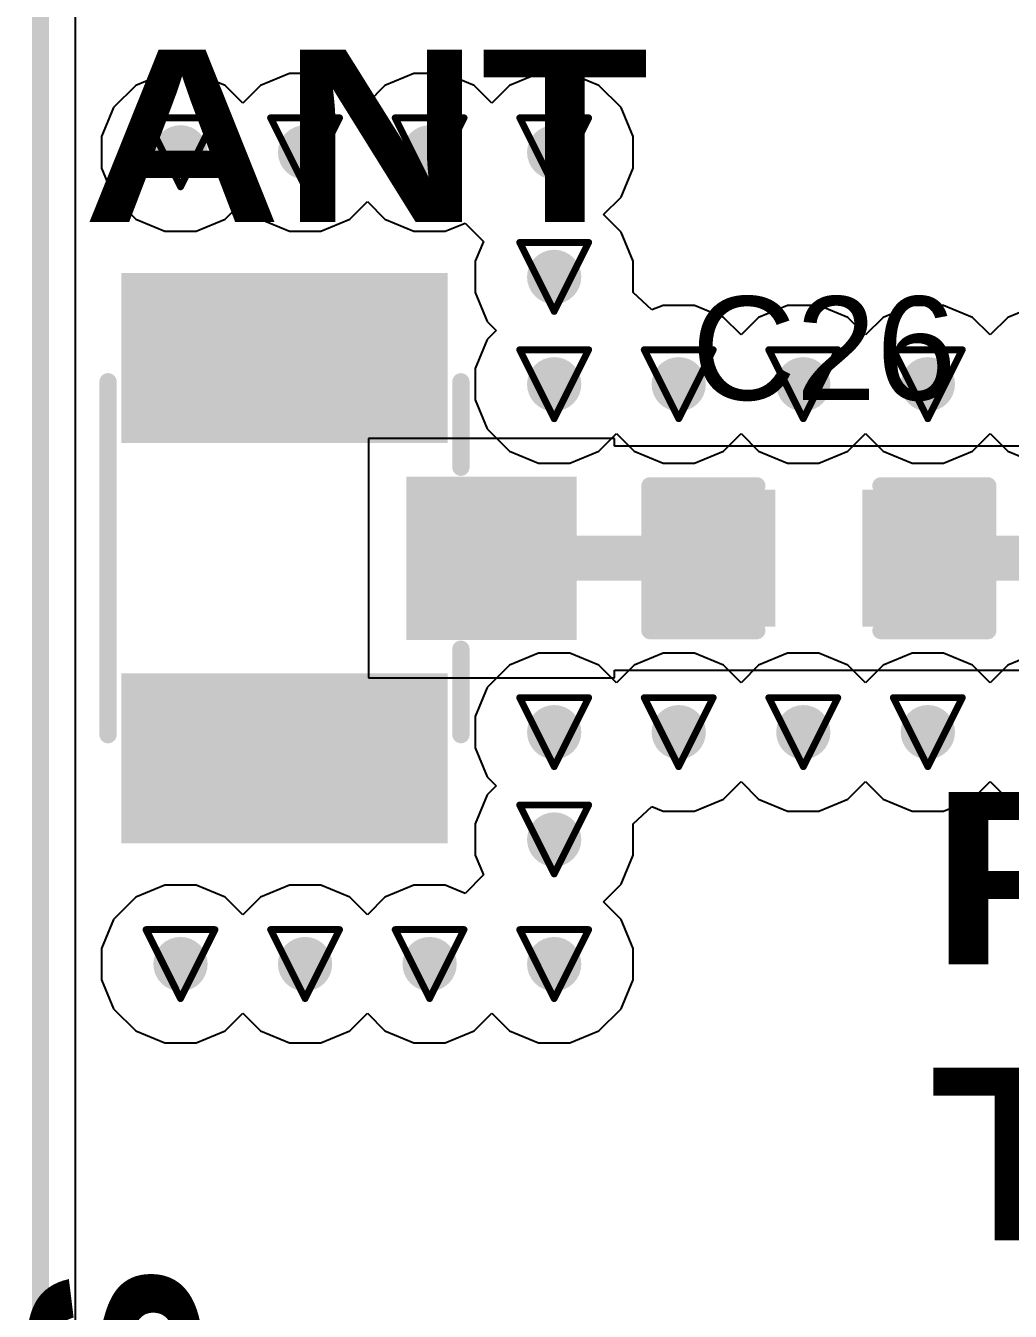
# Model space of a CAD drawing. Header units: inches. Extents: x -5 to 234, y -4 to 104.
# Drawn here: x -3.61 to 3.65, y 18.73 to 28.21 of the extents above; entities that cross this region are included whole.
import ezdxf

# ---------------------------------------------------------------- set-up
doc = ezdxf.new("R2010")
doc.units = ezdxf.units.IN
for name, color, linetype in [('Board Outline', 216, 'Continuous'), ('Bottom Layer', 5, 'Continuous'), ('Drill Drawing', 1, 'Continuous'), ('GND', 16, 'Continuous'), ('POWER', 76, 'Continuous'), ('Top Layer', 1, 'Continuous'), ('Top Overlay', 2, 'Continuous'), ('Top Paste', 8, 'Continuous'), ('Top Solder', 216, 'Continuous'), ('Via Holes', 16, 'Continuous')]:
    doc.layers.add(name, color=color, linetype=linetype)
doc.styles.add('Arial', font='', dxfattribs={"height": 0.2})
doc.styles.add('Arial Black_Bold', font='', dxfattribs={"height": 0.2})
doc.styles.get('Arial').set_extended_font_data('Arial')
doc.styles.get('Arial Black_Bold').set_extended_font_data('Arial Black', bold=True)

# ---------------------------------------------------------------- blocks, each defined once
blk = doc.blocks.new('U_FL_R_SMT_1_10__95')
at = {"layer": 'Top Layer'}
for points in [[(-2, 1.8625), (-0.95, 1.8625), (-0.95, -0.3375), (-2, -0.3375)], [(0.95, 1.8625), (2, 1.8625), (2, -0.3375), (0.95, -0.3375)], [(-0.5, -0.2375), (0.5, -0.2375), (0.5, -1.2875), (-0.5, -1.2875)]]:
    blk.add_hatch(color=1, dxfattribs=at).paths.add_polyline_path(points)
at = {"layer": 'Top Paste'}
for points in [[(-2, 1.8625), (-0.95, 1.8625), (-0.95, -0.3375), (-2, -0.3375)], [(0.95, 1.8625), (2, 1.8625), (2, -0.3375), (0.95, -0.3375)], [(-0.5, -0.2375), (0.5, -0.2375), (0.5, -1.2875), (-0.5, -1.2875)]]:
    blk.add_hatch(color=8, dxfattribs=at).paths.add_polyline_path(points)
at = {"layer": 'Top Solder'}
for points in [[(-2.1016, 1.9641), (-0.8484, 1.9641), (-0.8484, -0.4391), (-2.1016, -0.4391)], [(0.8484, 1.9641), (2.1016, 1.9641), (2.1016, -0.4391), (0.8484, -0.4391)], [(-0.6016, -0.1359), (0.6016, -0.1359), (0.6016, -1.3891), (-0.6016, -1.3891)]]:
    blk.add_hatch(color=216, dxfattribs=at).paths.add_polyline_path(points)
at = {"layer": 'Top Overlay'}
for points in [[(-1.3, 2.0625, 0.127, 0.127, 0), (1.3, 2.0625, 0.127, 0.127, 0)], [(-1.3, -0.5375, 0.127, 0.127, 0), (-0.67, -0.5375, 0.127, 0.127, 0)], [(0.67, -0.5375, 0.127, 0.127, 0), (1.3, -0.5375, 0.127, 0.127, 0)]]:
    blk.add_lwpolyline(points, format="xyseb", dxfattribs=at)
for points in [[(-1.3317, 2.0625, 0.0635, 0.0635, 1), (-1.2682, 2.0625, 0.0635, 0.0635, 1)], [(1.2682, 2.0625, 0.0635, 0.0635, 1), (1.3317, 2.0625, 0.0635, 0.0635, 1)], [(-1.3317, -0.5375, 0.0635, 0.0635, 1), (-1.2682, -0.5375, 0.0635, 0.0635, 1)], [(-0.7018, -0.5375, 0.0635, 0.0635, 1), (-0.6383, -0.5375, 0.0635, 0.0635, 1)], [(0.6383, -0.5375, 0.0635, 0.0635, 1), (0.7018, -0.5375, 0.0635, 0.0635, 1)], [(1.2682, -0.5375, 0.0635, 0.0635, 1), (1.3317, -0.5375, 0.0635, 0.0635, 1)]]:
    blk.add_lwpolyline(points, format="xyseb", close=True, dxfattribs=at)
blk = doc.blocks.new('C___0603_132')
at = {"layer": 'Top Layer'}
for points in [[(-0.381, 0.4445), (-0.381, -0.4445), (-1.143, -0.4445), (-1.143, 0.4445)], [(1.143, 0.4445), (1.143, -0.4445), (0.381, -0.4445), (0.381, 0.4445)]]:
    blk.add_hatch(color=1, dxfattribs=at).paths.add_polyline_path(points)
at = {"layer": 'Top Paste'}
for points in [[(-0.381, 0.4445), (-0.381, -0.4445), (-1.143, -0.4445), (-1.143, 0.4445)], [(1.143, 0.4445), (1.143, -0.4445), (0.381, -0.4445), (0.381, 0.4445)]]:
    blk.add_hatch(color=8, dxfattribs=at).paths.add_polyline_path(points)
at = {"layer": 'Top Solder'}
for points in [[(-0.321, 0.5045), (-0.321, -0.5045), (-1.203, -0.5045), (-1.203, 0.5045)], [(1.203, 0.5045), (1.203, -0.5045), (0.321, -0.5045), (0.321, 0.5045)]]:
    blk.add_hatch(color=216, dxfattribs=at).paths.add_polyline_path(points)
at = {"layer": 'Top Overlay'}
for points in [[(-1.2446, 0.5334, 0.127, 0.127, 0), (-1.2446, -0.5334, 0.127, 0.127, 0)], [(-0.4572, 0.5334, 0.127, 0.127, 0), (-1.2446, 0.5334, 0.127, 0.127, 0)], [(1.2446, 0.5334, 0.127, 0.127, 0), (0.4572, 0.5334, 0.127, 0.127, 0)], [(1.2446, 0.5334, 0.127, 0.127, 0), (1.2446, -0.5334, 0.127, 0.127, 0)], [(-0.4572, -0.5334, 0.127, 0.127, 0), (-1.2446, -0.5334, 0.127, 0.127, 0)], [(1.2446, -0.5334, 0.127, 0.127, 0), (0.4572, -0.5334, 0.127, 0.127, 0)]]:
    blk.add_lwpolyline(points, format="xyseb", dxfattribs=at)
for points in [[(-1.2764, 0.5334, 0.0635, 0.0635, 1), (-1.2128, 0.5334, 0.0635, 0.0635, 1)], [(-1.2764, 0.5334, 0.0635, 0.0635, 1), (-1.2128, 0.5334, 0.0635, 0.0635, 1)], [(-0.4889, 0.5334, 0.0635, 0.0635, 1), (-0.4254, 0.5334, 0.0635, 0.0635, 1)], [(0.4254, 0.5334, 0.0635, 0.0635, 1), (0.4889, 0.5334, 0.0635, 0.0635, 1)], [(1.2128, 0.5334, 0.0635, 0.0635, 1), (1.2764, 0.5334, 0.0635, 0.0635, 1)], [(1.2128, 0.5334, 0.0635, 0.0635, 1), (1.2764, 0.5334, 0.0635, 0.0635, 1)], [(-1.2764, -0.5334, 0.0635, 0.0635, 1), (-1.2128, -0.5334, 0.0635, 0.0635, 1)], [(-1.2764, -0.5334, 0.0635, 0.0635, 1), (-1.2128, -0.5334, 0.0635, 0.0635, 1)], [(-0.4889, -0.5334, 0.0635, 0.0635, 1), (-0.4254, -0.5334, 0.0635, 0.0635, 1)], [(0.4254, -0.5334, 0.0635, 0.0635, 1), (0.4889, -0.5334, 0.0635, 0.0635, 1)], [(1.2128, -0.5334, 0.0635, 0.0635, 1), (1.2764, -0.5334, 0.0635, 0.0635, 1)], [(1.2128, -0.5334, 0.0635, 0.0635, 1), (1.2764, -0.5334, 0.0635, 0.0635, 1)]]:
    blk.add_lwpolyline(points, format="xyseb", close=True, dxfattribs=at)

msp = doc.modelspace()

# ---------------------------------------------------------------- hatches: boundary and pattern name
at = {"layer": 'Bottom Layer'}
h = msp.add_hatch(color=5, dxfattribs=at)
edge = h.paths.add_edge_path()
edge.add_arc((-2.4684, 27.2725), 0.2, 0, 360)
h = msp.add_hatch(color=5, dxfattribs=at)
edge = h.paths.add_edge_path()
edge.add_arc((-1.5507, 27.2725), 0.2, 0, 360)
h = msp.add_hatch(color=5, dxfattribs=at)
edge = h.paths.add_edge_path()
edge.add_arc((-0.633, 27.2725), 0.2, 0, 360)
h = msp.add_hatch(color=5, dxfattribs=at)
edge = h.paths.add_edge_path()
edge.add_arc((0.2848, 27.2725), 0.2, 0, 360)
h = msp.add_hatch(color=5, dxfattribs=at)
edge = h.paths.add_edge_path()
edge.add_arc((0.2848, 26.3547), 0.2, 0, 360)
h = msp.add_hatch(color=5, dxfattribs=at)
edge = h.paths.add_edge_path()
edge.add_arc((0.2848, 25.564), 0.2, 0, 360)
h = msp.add_hatch(color=5, dxfattribs=at)
edge = h.paths.add_edge_path()
edge.add_arc((1.2025, 25.564), 0.2, 0, 360)
h = msp.add_hatch(color=5, dxfattribs=at)
edge = h.paths.add_edge_path()
edge.add_arc((2.1203, 25.564), 0.2, 0, 360)
h = msp.add_hatch(color=5, dxfattribs=at)
edge = h.paths.add_edge_path()
edge.add_arc((3.038, 25.564), 0.2, 0, 360)
h = msp.add_hatch(color=5, dxfattribs=at)
edge = h.paths.add_edge_path()
edge.add_arc((0.2848, 23.0008), 0.2, 0, 360)
h = msp.add_hatch(color=5, dxfattribs=at)
edge = h.paths.add_edge_path()
edge.add_arc((1.2025, 23.0008), 0.2, 0, 360)
h = msp.add_hatch(color=5, dxfattribs=at)
edge = h.paths.add_edge_path()
edge.add_arc((2.1203, 23.0008), 0.2, 0, 360)
h = msp.add_hatch(color=5, dxfattribs=at)
edge = h.paths.add_edge_path()
edge.add_arc((3.038, 23.0008), 0.2, 0, 360)
h = msp.add_hatch(color=5, dxfattribs=at)
edge = h.paths.add_edge_path()
edge.add_arc((0.2848, 22.2101), 0.2, 0, 360)
h = msp.add_hatch(color=5, dxfattribs=at)
edge = h.paths.add_edge_path()
edge.add_arc((-2.4684, 21.2923), 0.2, 0, 360)
h = msp.add_hatch(color=5, dxfattribs=at)
edge = h.paths.add_edge_path()
edge.add_arc((-1.5507, 21.2923), 0.2, 0, 360)
h = msp.add_hatch(color=5, dxfattribs=at)
edge = h.paths.add_edge_path()
edge.add_arc((-0.633, 21.2923), 0.2, 0, 360)
h = msp.add_hatch(color=5, dxfattribs=at)
edge = h.paths.add_edge_path()
edge.add_arc((0.2848, 21.2923), 0.2, 0, 360)
at = {"layer": 'GND'}
h = msp.add_hatch(color=16, dxfattribs=at)
edge = h.paths.add_edge_path()
edge.add_arc((-2.4684, 27.2725), 0.2, 0, 360)
h = msp.add_hatch(color=16, dxfattribs=at)
edge = h.paths.add_edge_path()
edge.add_arc((-1.5507, 27.2725), 0.2, 0, 360)
h = msp.add_hatch(color=16, dxfattribs=at)
edge = h.paths.add_edge_path()
edge.add_arc((-0.633, 27.2725), 0.2, 0, 360)
h = msp.add_hatch(color=16, dxfattribs=at)
edge = h.paths.add_edge_path()
edge.add_arc((0.2848, 27.2725), 0.2, 0, 360)
h = msp.add_hatch(color=16, dxfattribs=at)
edge = h.paths.add_edge_path()
edge.add_arc((0.2848, 26.3547), 0.2, 0, 360)
h = msp.add_hatch(color=16, dxfattribs=at)
edge = h.paths.add_edge_path()
edge.add_arc((0.2848, 25.564), 0.2, 0, 360)
h = msp.add_hatch(color=16, dxfattribs=at)
edge = h.paths.add_edge_path()
edge.add_arc((1.2025, 25.564), 0.2, 0, 360)
h = msp.add_hatch(color=16, dxfattribs=at)
edge = h.paths.add_edge_path()
edge.add_arc((2.1203, 25.564), 0.2, 0, 360)
h = msp.add_hatch(color=16, dxfattribs=at)
edge = h.paths.add_edge_path()
edge.add_arc((3.038, 25.564), 0.2, 0, 360)
h = msp.add_hatch(color=16, dxfattribs=at)
edge = h.paths.add_edge_path()
edge.add_arc((0.2848, 23.0008), 0.2, 0, 360)
h = msp.add_hatch(color=16, dxfattribs=at)
edge = h.paths.add_edge_path()
edge.add_arc((1.2025, 23.0008), 0.2, 0, 360)
h = msp.add_hatch(color=16, dxfattribs=at)
edge = h.paths.add_edge_path()
edge.add_arc((2.1203, 23.0008), 0.2, 0, 360)
h = msp.add_hatch(color=16, dxfattribs=at)
edge = h.paths.add_edge_path()
edge.add_arc((3.038, 23.0008), 0.2, 0, 360)
h = msp.add_hatch(color=16, dxfattribs=at)
edge = h.paths.add_edge_path()
edge.add_arc((0.2848, 22.2101), 0.2, 0, 360)
h = msp.add_hatch(color=16, dxfattribs=at)
edge = h.paths.add_edge_path()
edge.add_arc((-2.4684, 21.2923), 0.2, 0, 360)
h = msp.add_hatch(color=16, dxfattribs=at)
edge = h.paths.add_edge_path()
edge.add_arc((-1.5507, 21.2923), 0.2, 0, 360)
h = msp.add_hatch(color=16, dxfattribs=at)
edge = h.paths.add_edge_path()
edge.add_arc((-0.633, 21.2923), 0.2, 0, 360)
h = msp.add_hatch(color=16, dxfattribs=at)
edge = h.paths.add_edge_path()
edge.add_arc((0.2848, 21.2923), 0.2, 0, 360)
at = {"layer": 'POWER'}
h = msp.add_hatch(color=76, dxfattribs=at)
edge = h.paths.add_edge_path()
edge.add_arc((-2.4684, 27.2725), 0.2, 0, 360)
h = msp.add_hatch(color=76, dxfattribs=at)
edge = h.paths.add_edge_path()
edge.add_arc((-1.5507, 27.2725), 0.2, 0, 360)
h = msp.add_hatch(color=76, dxfattribs=at)
edge = h.paths.add_edge_path()
edge.add_arc((-0.633, 27.2725), 0.2, 0, 360)
h = msp.add_hatch(color=76, dxfattribs=at)
edge = h.paths.add_edge_path()
edge.add_arc((0.2848, 27.2725), 0.2, 0, 360)
h = msp.add_hatch(color=76, dxfattribs=at)
edge = h.paths.add_edge_path()
edge.add_arc((0.2848, 26.3547), 0.2, 0, 360)
h = msp.add_hatch(color=76, dxfattribs=at)
edge = h.paths.add_edge_path()
edge.add_arc((0.2848, 25.564), 0.2, 0, 360)
h = msp.add_hatch(color=76, dxfattribs=at)
edge = h.paths.add_edge_path()
edge.add_arc((1.2025, 25.564), 0.2, 0, 360)
h = msp.add_hatch(color=76, dxfattribs=at)
edge = h.paths.add_edge_path()
edge.add_arc((2.1203, 25.564), 0.2, 0, 360)
h = msp.add_hatch(color=76, dxfattribs=at)
edge = h.paths.add_edge_path()
edge.add_arc((3.038, 25.564), 0.2, 0, 360)
h = msp.add_hatch(color=76, dxfattribs=at)
edge = h.paths.add_edge_path()
edge.add_arc((0.2848, 23.0008), 0.2, 0, 360)
h = msp.add_hatch(color=76, dxfattribs=at)
edge = h.paths.add_edge_path()
edge.add_arc((1.2025, 23.0008), 0.2, 0, 360)
h = msp.add_hatch(color=76, dxfattribs=at)
edge = h.paths.add_edge_path()
edge.add_arc((2.1203, 23.0008), 0.2, 0, 360)
h = msp.add_hatch(color=76, dxfattribs=at)
edge = h.paths.add_edge_path()
edge.add_arc((3.038, 23.0008), 0.2, 0, 360)
h = msp.add_hatch(color=76, dxfattribs=at)
edge = h.paths.add_edge_path()
edge.add_arc((0.2848, 22.2101), 0.2, 0, 360)
h = msp.add_hatch(color=76, dxfattribs=at)
edge = h.paths.add_edge_path()
edge.add_arc((-2.4684, 21.2923), 0.2, 0, 360)
h = msp.add_hatch(color=76, dxfattribs=at)
edge = h.paths.add_edge_path()
edge.add_arc((-1.5507, 21.2923), 0.2, 0, 360)
h = msp.add_hatch(color=76, dxfattribs=at)
edge = h.paths.add_edge_path()
edge.add_arc((-0.633, 21.2923), 0.2, 0, 360)
h = msp.add_hatch(color=76, dxfattribs=at)
edge = h.paths.add_edge_path()
edge.add_arc((0.2848, 21.2923), 0.2, 0, 360)
at = {"layer": 'Top Layer'}
h = msp.add_hatch(color=1, dxfattribs=at)
edge = h.paths.add_edge_path()
edge.add_arc((-2.4684, 27.2725), 0.2, 0, 360)
h = msp.add_hatch(color=1, dxfattribs=at)
edge = h.paths.add_edge_path()
edge.add_arc((-1.5507, 27.2725), 0.2, 0, 360)
h = msp.add_hatch(color=1, dxfattribs=at)
edge = h.paths.add_edge_path()
edge.add_arc((-0.633, 27.2725), 0.2, 0, 360)
h = msp.add_hatch(color=1, dxfattribs=at)
edge = h.paths.add_edge_path()
edge.add_arc((0.2848, 27.2725), 0.2, 0, 360)
h = msp.add_hatch(color=1, dxfattribs=at)
edge = h.paths.add_edge_path()
edge.add_arc((0.2848, 26.3547), 0.2, 0, 360)
h = msp.add_hatch(color=1, dxfattribs=at)
edge = h.paths.add_edge_path()
edge.add_arc((0.2848, 25.564), 0.2, 0, 360)
h = msp.add_hatch(color=1, dxfattribs=at)
edge = h.paths.add_edge_path()
edge.add_arc((1.2025, 25.564), 0.2, 0, 360)
h = msp.add_hatch(color=1, dxfattribs=at)
edge = h.paths.add_edge_path()
edge.add_arc((2.1203, 25.564), 0.2, 0, 360)
h = msp.add_hatch(color=1, dxfattribs=at)
edge = h.paths.add_edge_path()
edge.add_arc((3.038, 25.564), 0.2, 0, 360)
h = msp.add_hatch(color=1, dxfattribs=at)
edge = h.paths.add_edge_path()
edge.add_arc((0.2848, 23.0008), 0.2, 0, 360)
h = msp.add_hatch(color=1, dxfattribs=at)
edge = h.paths.add_edge_path()
edge.add_arc((1.2025, 23.0008), 0.2, 0, 360)
h = msp.add_hatch(color=1, dxfattribs=at)
edge = h.paths.add_edge_path()
edge.add_arc((2.1203, 23.0008), 0.2, 0, 360)
h = msp.add_hatch(color=1, dxfattribs=at)
edge = h.paths.add_edge_path()
edge.add_arc((3.038, 23.0008), 0.2, 0, 360)
h = msp.add_hatch(color=1, dxfattribs=at)
edge = h.paths.add_edge_path()
edge.add_arc((0.2848, 22.2101), 0.2, 0, 360)
h = msp.add_hatch(color=1, dxfattribs=at)
edge = h.paths.add_edge_path()
edge.add_arc((-2.4684, 21.2923), 0.2, 0, 360)
h = msp.add_hatch(color=1, dxfattribs=at)
edge = h.paths.add_edge_path()
edge.add_arc((-1.5507, 21.2923), 0.2, 0, 360)
h = msp.add_hatch(color=1, dxfattribs=at)
edge = h.paths.add_edge_path()
edge.add_arc((-0.633, 21.2923), 0.2, 0, 360)
h = msp.add_hatch(color=1, dxfattribs=at)
edge = h.paths.add_edge_path()
edge.add_arc((0.2848, 21.2923), 0.2, 0, 360)
at = {"layer": 'Via Holes'}
h = msp.add_hatch(color=7, dxfattribs=at)
edge = h.paths.add_edge_path()
edge.add_arc((-2.4684, 27.2725), 0.1, 0, 360)
h = msp.add_hatch(color=7, dxfattribs=at)
edge = h.paths.add_edge_path()
edge.add_arc((-1.5507, 27.2725), 0.1, 0, 360)
h = msp.add_hatch(color=7, dxfattribs=at)
edge = h.paths.add_edge_path()
edge.add_arc((-0.633, 27.2725), 0.1, 0, 360)
h = msp.add_hatch(color=7, dxfattribs=at)
edge = h.paths.add_edge_path()
edge.add_arc((0.2848, 27.2725), 0.1, 0, 360)
h = msp.add_hatch(color=7, dxfattribs=at)
edge = h.paths.add_edge_path()
edge.add_arc((0.2848, 26.3547), 0.1, 0, 360)
h = msp.add_hatch(color=7, dxfattribs=at)
edge = h.paths.add_edge_path()
edge.add_arc((0.2848, 25.564), 0.1, 0, 360)
h = msp.add_hatch(color=7, dxfattribs=at)
edge = h.paths.add_edge_path()
edge.add_arc((1.2025, 25.564), 0.1, 0, 360)
h = msp.add_hatch(color=7, dxfattribs=at)
edge = h.paths.add_edge_path()
edge.add_arc((2.1203, 25.564), 0.1, 0, 360)
h = msp.add_hatch(color=7, dxfattribs=at)
edge = h.paths.add_edge_path()
edge.add_arc((3.038, 25.564), 0.1, 0, 360)
h = msp.add_hatch(color=7, dxfattribs=at)
edge = h.paths.add_edge_path()
edge.add_arc((0.2848, 23.0008), 0.1, 0, 360)
h = msp.add_hatch(color=7, dxfattribs=at)
edge = h.paths.add_edge_path()
edge.add_arc((1.2025, 23.0008), 0.1, 0, 360)
h = msp.add_hatch(color=7, dxfattribs=at)
edge = h.paths.add_edge_path()
edge.add_arc((2.1203, 23.0008), 0.1, 0, 360)
h = msp.add_hatch(color=7, dxfattribs=at)
edge = h.paths.add_edge_path()
edge.add_arc((3.038, 23.0008), 0.1, 0, 360)
h = msp.add_hatch(color=7, dxfattribs=at)
edge = h.paths.add_edge_path()
edge.add_arc((0.2848, 22.2101), 0.1, 0, 360)
h = msp.add_hatch(color=7, dxfattribs=at)
edge = h.paths.add_edge_path()
edge.add_arc((-2.4684, 21.2923), 0.1, 0, 360)
h = msp.add_hatch(color=7, dxfattribs=at)
edge = h.paths.add_edge_path()
edge.add_arc((-1.5507, 21.2923), 0.1, 0, 360)
h = msp.add_hatch(color=7, dxfattribs=at)
edge = h.paths.add_edge_path()
edge.add_arc((-0.633, 21.2923), 0.1, 0, 360)
h = msp.add_hatch(color=7, dxfattribs=at)
edge = h.paths.add_edge_path()
edge.add_arc((0.2848, 21.2923), 0.1, 0, 360)

# ---------------------------------------------------------------- linework, layer by layer
at = {"layer": 'Board Outline'}
msp.add_lwpolyline([(-3.5, -0.452, 0.127, 0.127, 0), (-3.5, 33.452, 0.127, 0.127, 0)], format="xyseb", dxfattribs=at)
at = {"layer": 'Bottom Layer'}
msp.add_line((-3.2411, 1.7444), (-3.2411, 31.2556), dxfattribs=at)
at = {"layer": 'Drill Drawing'}
for points in [[(-2.7224, 27.5265, 0.0508, 0.0508, 0), (-2.2144, 27.5265, 0.0508, 0.0508, 0)], [(-2.7224, 27.5265, 0.0508, 0.0508, 0), (-2.4684, 27.0185, 0.0508, 0.0508, 0)], [(-2.4684, 27.0185, 0.0508, 0.0508, 0), (-2.2144, 27.5265, 0.0508, 0.0508, 0)], [(-1.8047, 27.5265, 0.0508, 0.0508, 0), (-1.2967, 27.5265, 0.0508, 0.0508, 0)], [(-1.8047, 27.5265, 0.0508, 0.0508, 0), (-1.5507, 27.0185, 0.0508, 0.0508, 0)], [(-1.5507, 27.0185, 0.0508, 0.0508, 0), (-1.2967, 27.5265, 0.0508, 0.0508, 0)], [(-0.887, 27.5265, 0.0508, 0.0508, 0), (-0.379, 27.5265, 0.0508, 0.0508, 0)], [(-0.887, 27.5265, 0.0508, 0.0508, 0), (-0.633, 27.0185, 0.0508, 0.0508, 0)], [(-0.633, 27.0185, 0.0508, 0.0508, 0), (-0.379, 27.5265, 0.0508, 0.0508, 0)], [(0.0308, 27.5265, 0.0508, 0.0508, 0), (0.5388, 27.5265, 0.0508, 0.0508, 0)], [(0.0308, 27.5265, 0.0508, 0.0508, 0), (0.2848, 27.0185, 0.0508, 0.0508, 0)], [(0.2848, 27.0185, 0.0508, 0.0508, 0), (0.5388, 27.5265, 0.0508, 0.0508, 0)], [(0.0308, 26.6087, 0.0508, 0.0508, 0), (0.5388, 26.6087, 0.0508, 0.0508, 0)], [(0.0308, 26.6087, 0.0508, 0.0508, 0), (0.2848, 26.1007, 0.0508, 0.0508, 0)], [(0.2848, 26.1007, 0.0508, 0.0508, 0), (0.5388, 26.6087, 0.0508, 0.0508, 0)], [(0.0308, 25.818, 0.0508, 0.0508, 0), (0.5388, 25.818, 0.0508, 0.0508, 0)], [(0.0308, 25.818, 0.0508, 0.0508, 0), (0.2848, 25.31, 0.0508, 0.0508, 0)], [(0.2848, 25.31, 0.0508, 0.0508, 0), (0.5388, 25.818, 0.0508, 0.0508, 0)], [(0.9485, 25.818, 0.0508, 0.0508, 0), (1.4565, 25.818, 0.0508, 0.0508, 0)], [(0.9485, 25.818, 0.0508, 0.0508, 0), (1.2025, 25.31, 0.0508, 0.0508, 0)], [(1.2025, 25.31, 0.0508, 0.0508, 0), (1.4565, 25.818, 0.0508, 0.0508, 0)], [(1.8663, 25.818, 0.0508, 0.0508, 0), (2.3743, 25.818, 0.0508, 0.0508, 0)], [(1.8663, 25.818, 0.0508, 0.0508, 0), (2.1203, 25.31, 0.0508, 0.0508, 0)], [(2.1203, 25.31, 0.0508, 0.0508, 0), (2.3743, 25.818, 0.0508, 0.0508, 0)], [(2.784, 25.818, 0.0508, 0.0508, 0), (3.292, 25.818, 0.0508, 0.0508, 0)], [(2.784, 25.818, 0.0508, 0.0508, 0), (3.038, 25.31, 0.0508, 0.0508, 0)], [(3.038, 25.31, 0.0508, 0.0508, 0), (3.292, 25.818, 0.0508, 0.0508, 0)], [(0.0308, 23.2548, 0.0508, 0.0508, 0), (0.5388, 23.2548, 0.0508, 0.0508, 0)], [(0.0308, 23.2548, 0.0508, 0.0508, 0), (0.2848, 22.7468, 0.0508, 0.0508, 0)], [(0.2848, 22.7468, 0.0508, 0.0508, 0), (0.5388, 23.2548, 0.0508, 0.0508, 0)], [(0.9485, 23.2548, 0.0508, 0.0508, 0), (1.4565, 23.2548, 0.0508, 0.0508, 0)], [(0.9485, 23.2548, 0.0508, 0.0508, 0), (1.2025, 22.7468, 0.0508, 0.0508, 0)], [(1.2025, 22.7468, 0.0508, 0.0508, 0), (1.4565, 23.2548, 0.0508, 0.0508, 0)], [(1.8663, 23.2548, 0.0508, 0.0508, 0), (2.3743, 23.2548, 0.0508, 0.0508, 0)], [(1.8663, 23.2548, 0.0508, 0.0508, 0), (2.1203, 22.7468, 0.0508, 0.0508, 0)], [(2.1203, 22.7468, 0.0508, 0.0508, 0), (2.3743, 23.2548, 0.0508, 0.0508, 0)], [(2.784, 23.2548, 0.0508, 0.0508, 0), (3.292, 23.2548, 0.0508, 0.0508, 0)], [(2.784, 23.2548, 0.0508, 0.0508, 0), (3.038, 22.7468, 0.0508, 0.0508, 0)], [(3.038, 22.7468, 0.0508, 0.0508, 0), (3.292, 23.2548, 0.0508, 0.0508, 0)], [(0.0308, 22.4641, 0.0508, 0.0508, 0), (0.5388, 22.4641, 0.0508, 0.0508, 0)], [(0.0308, 22.4641, 0.0508, 0.0508, 0), (0.2848, 21.9561, 0.0508, 0.0508, 0)], [(0.2848, 21.9561, 0.0508, 0.0508, 0), (0.5388, 22.4641, 0.0508, 0.0508, 0)], [(-2.7224, 21.5463, 0.0508, 0.0508, 0), (-2.2144, 21.5463, 0.0508, 0.0508, 0)], [(-2.7224, 21.5463, 0.0508, 0.0508, 0), (-2.4684, 21.0383, 0.0508, 0.0508, 0)], [(-2.4684, 21.0383, 0.0508, 0.0508, 0), (-2.2144, 21.5463, 0.0508, 0.0508, 0)], [(-1.8047, 21.5463, 0.0508, 0.0508, 0), (-1.2967, 21.5463, 0.0508, 0.0508, 0)], [(-1.8047, 21.5463, 0.0508, 0.0508, 0), (-1.5507, 21.0383, 0.0508, 0.0508, 0)], [(-1.5507, 21.0383, 0.0508, 0.0508, 0), (-1.2967, 21.5463, 0.0508, 0.0508, 0)], [(-0.887, 21.5463, 0.0508, 0.0508, 0), (-0.379, 21.5463, 0.0508, 0.0508, 0)], [(-0.887, 21.5463, 0.0508, 0.0508, 0), (-0.633, 21.0383, 0.0508, 0.0508, 0)], [(-0.633, 21.0383, 0.0508, 0.0508, 0), (-0.379, 21.5463, 0.0508, 0.0508, 0)], [(0.0308, 21.5463, 0.0508, 0.0508, 0), (0.5388, 21.5463, 0.0508, 0.0508, 0)], [(0.0308, 21.5463, 0.0508, 0.0508, 0), (0.2848, 21.0383, 0.0508, 0.0508, 0)], [(0.2848, 21.0383, 0.0508, 0.0508, 0), (0.5388, 21.5463, 0.0508, 0.0508, 0)]]:
    msp.add_lwpolyline(points, format="xyseb", dxfattribs=at)
for points in [[(-2.7351, 27.5265, 0.0254, 0.0254, 1), (-2.7097, 27.5265, 0.0254, 0.0254, 1)], [(-2.7351, 27.5265, 0.0254, 0.0254, 1), (-2.7097, 27.5265, 0.0254, 0.0254, 1)], [(-2.2271, 27.5265, 0.0254, 0.0254, 1), (-2.2017, 27.5265, 0.0254, 0.0254, 1)], [(-2.2271, 27.5265, 0.0254, 0.0254, 1), (-2.2017, 27.5265, 0.0254, 0.0254, 1)], [(-1.8174, 27.5265, 0.0254, 0.0254, 1), (-1.792, 27.5265, 0.0254, 0.0254, 1)], [(-1.8174, 27.5265, 0.0254, 0.0254, 1), (-1.792, 27.5265, 0.0254, 0.0254, 1)], [(-1.3094, 27.5265, 0.0254, 0.0254, 1), (-1.284, 27.5265, 0.0254, 0.0254, 1)], [(-1.3094, 27.5265, 0.0254, 0.0254, 1), (-1.284, 27.5265, 0.0254, 0.0254, 1)], [(-0.8997, 27.5265, 0.0254, 0.0254, 1), (-0.8743, 27.5265, 0.0254, 0.0254, 1)], [(-0.8997, 27.5265, 0.0254, 0.0254, 1), (-0.8743, 27.5265, 0.0254, 0.0254, 1)], [(-0.3917, 27.5265, 0.0254, 0.0254, 1), (-0.3663, 27.5265, 0.0254, 0.0254, 1)], [(-0.3917, 27.5265, 0.0254, 0.0254, 1), (-0.3663, 27.5265, 0.0254, 0.0254, 1)], [(0.0181, 27.5265, 0.0254, 0.0254, 1), (0.0435, 27.5265, 0.0254, 0.0254, 1)], [(0.0181, 27.5265, 0.0254, 0.0254, 1), (0.0435, 27.5265, 0.0254, 0.0254, 1)], [(0.5261, 27.5265, 0.0254, 0.0254, 1), (0.5515, 27.5265, 0.0254, 0.0254, 1)], [(0.5261, 27.5265, 0.0254, 0.0254, 1), (0.5515, 27.5265, 0.0254, 0.0254, 1)], [(-2.4811, 27.0185, 0.0254, 0.0254, 1), (-2.4557, 27.0185, 0.0254, 0.0254, 1)], [(-2.4811, 27.0185, 0.0254, 0.0254, 1), (-2.4557, 27.0185, 0.0254, 0.0254, 1)], [(-1.5634, 27.0185, 0.0254, 0.0254, 1), (-1.538, 27.0185, 0.0254, 0.0254, 1)], [(-1.5634, 27.0185, 0.0254, 0.0254, 1), (-1.538, 27.0185, 0.0254, 0.0254, 1)], [(-0.6457, 27.0185, 0.0254, 0.0254, 1), (-0.6203, 27.0185, 0.0254, 0.0254, 1)], [(-0.6457, 27.0185, 0.0254, 0.0254, 1), (-0.6203, 27.0185, 0.0254, 0.0254, 1)], [(0.2721, 27.0185, 0.0254, 0.0254, 1), (0.2975, 27.0185, 0.0254, 0.0254, 1)], [(0.2721, 27.0185, 0.0254, 0.0254, 1), (0.2975, 27.0185, 0.0254, 0.0254, 1)], [(0.0181, 26.6087, 0.0254, 0.0254, 1), (0.0435, 26.6087, 0.0254, 0.0254, 1)], [(0.0181, 26.6087, 0.0254, 0.0254, 1), (0.0435, 26.6087, 0.0254, 0.0254, 1)], [(0.5261, 26.6087, 0.0254, 0.0254, 1), (0.5515, 26.6087, 0.0254, 0.0254, 1)], [(0.5261, 26.6087, 0.0254, 0.0254, 1), (0.5515, 26.6087, 0.0254, 0.0254, 1)], [(0.2721, 26.1007, 0.0254, 0.0254, 1), (0.2975, 26.1007, 0.0254, 0.0254, 1)], [(0.2721, 26.1007, 0.0254, 0.0254, 1), (0.2975, 26.1007, 0.0254, 0.0254, 1)], [(0.0181, 25.818, 0.0254, 0.0254, 1), (0.0435, 25.818, 0.0254, 0.0254, 1)], [(0.0181, 25.818, 0.0254, 0.0254, 1), (0.0435, 25.818, 0.0254, 0.0254, 1)], [(0.5261, 25.818, 0.0254, 0.0254, 1), (0.5515, 25.818, 0.0254, 0.0254, 1)], [(0.5261, 25.818, 0.0254, 0.0254, 1), (0.5515, 25.818, 0.0254, 0.0254, 1)], [(0.9358, 25.818, 0.0254, 0.0254, 1), (0.9612, 25.818, 0.0254, 0.0254, 1)], [(0.9358, 25.818, 0.0254, 0.0254, 1), (0.9612, 25.818, 0.0254, 0.0254, 1)], [(1.4438, 25.818, 0.0254, 0.0254, 1), (1.4692, 25.818, 0.0254, 0.0254, 1)], [(1.4438, 25.818, 0.0254, 0.0254, 1), (1.4692, 25.818, 0.0254, 0.0254, 1)], [(1.8536, 25.818, 0.0254, 0.0254, 1), (1.879, 25.818, 0.0254, 0.0254, 1)], [(1.8536, 25.818, 0.0254, 0.0254, 1), (1.879, 25.818, 0.0254, 0.0254, 1)], [(2.3616, 25.818, 0.0254, 0.0254, 1), (2.387, 25.818, 0.0254, 0.0254, 1)], [(2.3616, 25.818, 0.0254, 0.0254, 1), (2.387, 25.818, 0.0254, 0.0254, 1)], [(2.7713, 25.818, 0.0254, 0.0254, 1), (2.7967, 25.818, 0.0254, 0.0254, 1)], [(2.7713, 25.818, 0.0254, 0.0254, 1), (2.7967, 25.818, 0.0254, 0.0254, 1)], [(3.2793, 25.818, 0.0254, 0.0254, 1), (3.3047, 25.818, 0.0254, 0.0254, 1)], [(3.2793, 25.818, 0.0254, 0.0254, 1), (3.3047, 25.818, 0.0254, 0.0254, 1)], [(0.2721, 25.31, 0.0254, 0.0254, 1), (0.2975, 25.31, 0.0254, 0.0254, 1)], [(0.2721, 25.31, 0.0254, 0.0254, 1), (0.2975, 25.31, 0.0254, 0.0254, 1)], [(1.1898, 25.31, 0.0254, 0.0254, 1), (1.2152, 25.31, 0.0254, 0.0254, 1)], [(1.1898, 25.31, 0.0254, 0.0254, 1), (1.2152, 25.31, 0.0254, 0.0254, 1)], [(2.1076, 25.31, 0.0254, 0.0254, 1), (2.133, 25.31, 0.0254, 0.0254, 1)], [(2.1076, 25.31, 0.0254, 0.0254, 1), (2.133, 25.31, 0.0254, 0.0254, 1)], [(3.0253, 25.31, 0.0254, 0.0254, 1), (3.0507, 25.31, 0.0254, 0.0254, 1)], [(3.0253, 25.31, 0.0254, 0.0254, 1), (3.0507, 25.31, 0.0254, 0.0254, 1)], [(0.0181, 23.2548, 0.0254, 0.0254, 1), (0.0435, 23.2548, 0.0254, 0.0254, 1)], [(0.0181, 23.2548, 0.0254, 0.0254, 1), (0.0435, 23.2548, 0.0254, 0.0254, 1)], [(0.5261, 23.2548, 0.0254, 0.0254, 1), (0.5515, 23.2548, 0.0254, 0.0254, 1)], [(0.5261, 23.2548, 0.0254, 0.0254, 1), (0.5515, 23.2548, 0.0254, 0.0254, 1)], [(0.9358, 23.2548, 0.0254, 0.0254, 1), (0.9612, 23.2548, 0.0254, 0.0254, 1)], [(0.9358, 23.2548, 0.0254, 0.0254, 1), (0.9612, 23.2548, 0.0254, 0.0254, 1)], [(1.4438, 23.2548, 0.0254, 0.0254, 1), (1.4692, 23.2548, 0.0254, 0.0254, 1)], [(1.4438, 23.2548, 0.0254, 0.0254, 1), (1.4692, 23.2548, 0.0254, 0.0254, 1)], [(1.8536, 23.2548, 0.0254, 0.0254, 1), (1.879, 23.2548, 0.0254, 0.0254, 1)], [(1.8536, 23.2548, 0.0254, 0.0254, 1), (1.879, 23.2548, 0.0254, 0.0254, 1)], [(2.3616, 23.2548, 0.0254, 0.0254, 1), (2.387, 23.2548, 0.0254, 0.0254, 1)], [(2.3616, 23.2548, 0.0254, 0.0254, 1), (2.387, 23.2548, 0.0254, 0.0254, 1)], [(2.7713, 23.2548, 0.0254, 0.0254, 1), (2.7967, 23.2548, 0.0254, 0.0254, 1)], [(2.7713, 23.2548, 0.0254, 0.0254, 1), (2.7967, 23.2548, 0.0254, 0.0254, 1)], [(3.2793, 23.2548, 0.0254, 0.0254, 1), (3.3047, 23.2548, 0.0254, 0.0254, 1)], [(3.2793, 23.2548, 0.0254, 0.0254, 1), (3.3047, 23.2548, 0.0254, 0.0254, 1)], [(0.2721, 22.7468, 0.0254, 0.0254, 1), (0.2975, 22.7468, 0.0254, 0.0254, 1)], [(0.2721, 22.7468, 0.0254, 0.0254, 1), (0.2975, 22.7468, 0.0254, 0.0254, 1)], [(1.1898, 22.7468, 0.0254, 0.0254, 1), (1.2152, 22.7468, 0.0254, 0.0254, 1)], [(1.1898, 22.7468, 0.0254, 0.0254, 1), (1.2152, 22.7468, 0.0254, 0.0254, 1)], [(2.1076, 22.7468, 0.0254, 0.0254, 1), (2.133, 22.7468, 0.0254, 0.0254, 1)], [(2.1076, 22.7468, 0.0254, 0.0254, 1), (2.133, 22.7468, 0.0254, 0.0254, 1)], [(3.0253, 22.7468, 0.0254, 0.0254, 1), (3.0507, 22.7468, 0.0254, 0.0254, 1)], [(3.0253, 22.7468, 0.0254, 0.0254, 1), (3.0507, 22.7468, 0.0254, 0.0254, 1)], [(0.0181, 22.4641, 0.0254, 0.0254, 1), (0.0435, 22.4641, 0.0254, 0.0254, 1)], [(0.0181, 22.4641, 0.0254, 0.0254, 1), (0.0435, 22.4641, 0.0254, 0.0254, 1)], [(0.5261, 22.4641, 0.0254, 0.0254, 1), (0.5515, 22.4641, 0.0254, 0.0254, 1)], [(0.5261, 22.4641, 0.0254, 0.0254, 1), (0.5515, 22.4641, 0.0254, 0.0254, 1)], [(0.2721, 21.9561, 0.0254, 0.0254, 1), (0.2975, 21.9561, 0.0254, 0.0254, 1)], [(0.2721, 21.9561, 0.0254, 0.0254, 1), (0.2975, 21.9561, 0.0254, 0.0254, 1)], [(-2.7351, 21.5463, 0.0254, 0.0254, 1), (-2.7097, 21.5463, 0.0254, 0.0254, 1)], [(-2.7351, 21.5463, 0.0254, 0.0254, 1), (-2.7097, 21.5463, 0.0254, 0.0254, 1)], [(-2.2271, 21.5463, 0.0254, 0.0254, 1), (-2.2017, 21.5463, 0.0254, 0.0254, 1)], [(-2.2271, 21.5463, 0.0254, 0.0254, 1), (-2.2017, 21.5463, 0.0254, 0.0254, 1)], [(-1.8174, 21.5463, 0.0254, 0.0254, 1), (-1.792, 21.5463, 0.0254, 0.0254, 1)], [(-1.8174, 21.5463, 0.0254, 0.0254, 1), (-1.792, 21.5463, 0.0254, 0.0254, 1)], [(-1.3094, 21.5463, 0.0254, 0.0254, 1), (-1.284, 21.5463, 0.0254, 0.0254, 1)], [(-1.3094, 21.5463, 0.0254, 0.0254, 1), (-1.284, 21.5463, 0.0254, 0.0254, 1)], [(-0.8997, 21.5463, 0.0254, 0.0254, 1), (-0.8743, 21.5463, 0.0254, 0.0254, 1)], [(-0.8997, 21.5463, 0.0254, 0.0254, 1), (-0.8743, 21.5463, 0.0254, 0.0254, 1)], [(-0.3917, 21.5463, 0.0254, 0.0254, 1), (-0.3663, 21.5463, 0.0254, 0.0254, 1)], [(-0.3917, 21.5463, 0.0254, 0.0254, 1), (-0.3663, 21.5463, 0.0254, 0.0254, 1)], [(0.0181, 21.5463, 0.0254, 0.0254, 1), (0.0435, 21.5463, 0.0254, 0.0254, 1)], [(0.0181, 21.5463, 0.0254, 0.0254, 1), (0.0435, 21.5463, 0.0254, 0.0254, 1)], [(0.5261, 21.5463, 0.0254, 0.0254, 1), (0.5515, 21.5463, 0.0254, 0.0254, 1)], [(0.5261, 21.5463, 0.0254, 0.0254, 1), (0.5515, 21.5463, 0.0254, 0.0254, 1)], [(-2.4811, 21.0383, 0.0254, 0.0254, 1), (-2.4557, 21.0383, 0.0254, 0.0254, 1)], [(-2.4811, 21.0383, 0.0254, 0.0254, 1), (-2.4557, 21.0383, 0.0254, 0.0254, 1)], [(-1.5634, 21.0383, 0.0254, 0.0254, 1), (-1.538, 21.0383, 0.0254, 0.0254, 1)], [(-1.5634, 21.0383, 0.0254, 0.0254, 1), (-1.538, 21.0383, 0.0254, 0.0254, 1)], [(-0.6457, 21.0383, 0.0254, 0.0254, 1), (-0.6203, 21.0383, 0.0254, 0.0254, 1)], [(-0.6457, 21.0383, 0.0254, 0.0254, 1), (-0.6203, 21.0383, 0.0254, 0.0254, 1)], [(0.2721, 21.0383, 0.0254, 0.0254, 1), (0.2975, 21.0383, 0.0254, 0.0254, 1)], [(0.2721, 21.0383, 0.0254, 0.0254, 1), (0.2975, 21.0383, 0.0254, 0.0254, 1)]]:
    msp.add_lwpolyline(points, format="xyseb", close=True, dxfattribs=at)
at = {"layer": 'GND'}
msp.add_line((-3.2411, 1.7444), (-3.2411, 31.2556), dxfattribs=at)
at = {"layer": 'POWER'}
for p, q in [((-3.2411, 1.7444), (-3.2411, 31.2556)), ((-2.584, 27.8535), (-2.7975, 27.765)), ((-2.3529, 27.8535), (-2.584, 27.8535)), ((-2.1393, 27.765), (-2.3529, 27.8535)), ((-1.6663, 27.8535), (-1.8798, 27.765)), ((-1.4351, 27.8535), (-1.6663, 27.8535)), ((-1.2216, 27.765), (-1.4351, 27.8535)), ((-0.7485, 27.8535), (-0.9621, 27.765)), ((-0.5174, 27.8535), (-0.7485, 27.8535)), ((-0.3038, 27.765), (-0.5174, 27.8535)), ((0.1692, 27.8535), (-0.0443, 27.765)), ((0.4004, 27.8535), (0.1692, 27.8535)), ((0.6139, 27.765), (0.4004, 27.8535)), ((-2.7975, 27.765), (-2.961, 27.6016)), ((-2.0096, 27.6353), (-2.1393, 27.765)), ((-1.8798, 27.765), (-2.0096, 27.6353)), ((-1.0918, 27.6353), (-1.2216, 27.765)), ((-0.9621, 27.765), (-1.0918, 27.6353)), ((-0.1741, 27.6353), (-0.3038, 27.765)), ((-0.0443, 27.765), (-0.1741, 27.6353)), ((0.7773, 27.6016), (0.6139, 27.765)), ((-2.961, 27.6016), (-3.0494, 27.388)), ((0.8658, 27.388), (0.7773, 27.6016)), ((-3.0494, 27.388), (-3.0494, 27.1569)), ((0.8658, 27.1569), (0.8658, 27.388)), ((-3.0494, 27.1569), (-2.961, 26.9434)), ((0.7773, 26.9434), (0.8658, 27.1569)), ((-2.961, 26.9434), (-2.7975, 26.7799)), ((-2.1393, 26.7799), (-2.0096, 26.9097)), ((-2.0096, 26.9097), (-1.8798, 26.7799)), ((-1.2216, 26.7799), (-1.0918, 26.9097)), ((-1.0918, 26.9097), (-0.9621, 26.7799)), ((0.6476, 26.8136), (0.7773, 26.9434)), ((0.7773, 26.6839), (0.6476, 26.8136)), ((-2.7975, 26.7799), (-2.584, 26.6915)), ((-2.3529, 26.6915), (-2.1393, 26.7799)), ((-1.8798, 26.7799), (-1.6663, 26.6915)), ((-1.4351, 26.6915), (-1.2216, 26.7799)), ((-0.9621, 26.7799), (-0.7485, 26.6915)), ((-0.5174, 26.6915), (-0.3721, 26.7516)), ((-0.3721, 26.7516), (-0.236, 26.6156)), ((-2.584, 26.6915), (-2.3529, 26.6915)), ((-1.6663, 26.6915), (-1.4351, 26.6915)), ((-0.7485, 26.6915), (-0.5174, 26.6915)), ((-0.236, 26.6156), (-0.2962, 26.4703)), ((0.8658, 26.4703), (0.7773, 26.6839)), ((-0.2962, 26.4703), (-0.2962, 26.2392)), ((0.8658, 26.2392), (0.8658, 26.4703)), ((-0.2962, 26.2392), (-0.2078, 26.0256)), ((1.0052, 26.1111), (0.8658, 26.2392)), ((1.087, 26.145), (1.0052, 26.1111)), ((1.3181, 26.145), (1.087, 26.145)), ((1.5316, 26.0566), (1.3181, 26.145)), ((2.0047, 26.145), (1.7911, 26.0566)), ((2.2358, 26.145), (2.0047, 26.145)), ((2.4494, 26.0566), (2.2358, 26.145)), ((2.9224, 26.145), (2.7089, 26.0566)), ((3.1536, 26.145), (2.9224, 26.145)), ((3.3671, 26.0566), (3.1536, 26.145)), ((3.8402, 26.145), (3.6266, 26.0566)), ((1.6614, 25.9268), (1.5316, 26.0566)), ((1.7911, 26.0566), (1.6614, 25.9268)), ((2.5791, 25.9268), (2.4494, 26.0566)), ((2.7089, 26.0566), (2.5791, 25.9268)), ((3.4969, 25.9268), (3.3671, 26.0566)), ((3.6266, 26.0566), (3.4969, 25.9268)), ((-0.2078, 26.0256), (-0.1415, 25.9594)), ((-0.1415, 25.9594), (-0.2078, 25.8931)), ((-0.2078, 25.8931), (-0.2962, 25.6796)), ((-0.2962, 25.6796), (-0.2962, 25.4484)), ((-0.2962, 25.4484), (-0.2078, 25.2349)), ((-0.2078, 25.2349), (-0.0443, 25.0715)), ((0.6139, 25.0715), (0.7437, 25.2012)), ((0.7437, 25.2012), (0.8734, 25.0715)), ((1.5316, 25.0715), (1.6614, 25.2012)), ((1.6614, 25.2012), (1.7911, 25.0715)), ((2.4494, 25.0715), (2.5791, 25.2012)), ((2.5791, 25.2012), (2.7089, 25.0715)), ((3.3671, 25.0715), (3.4969, 25.2012)), ((3.4969, 25.2012), (3.6266, 25.0715)), ((-0.0443, 25.0715), (0.1692, 24.983)), ((0.4004, 24.983), (0.6139, 25.0715)), ((0.8734, 25.0715), (1.087, 24.983)), ((1.3181, 24.983), (1.5316, 25.0715)), ((1.7911, 25.0715), (2.0047, 24.983)), ((2.2358, 24.983), (2.4494, 25.0715)), ((2.7089, 25.0715), (2.9224, 24.983)), ((3.1536, 24.983), (3.3671, 25.0715)), ((3.6266, 25.0715), (3.8402, 24.983)), ((0.1692, 24.983), (0.4004, 24.983)), ((1.087, 24.983), (1.3181, 24.983)), ((2.0047, 24.983), (2.2358, 24.983)), ((2.9224, 24.983), (3.1536, 24.983)), ((-0.0443, 23.4933), (-0.2078, 23.3299)), ((0.1692, 23.5818), (-0.0443, 23.4933)), ((0.4004, 23.5818), (0.1692, 23.5818)), ((0.6139, 23.4933), (0.4004, 23.5818)), ((0.7437, 23.3636), (0.6139, 23.4933)), ((0.8734, 23.4933), (0.7437, 23.3636)), ((1.087, 23.5818), (0.8734, 23.4933)), ((1.3181, 23.5818), (1.087, 23.5818)), ((1.5316, 23.4933), (1.3181, 23.5818)), ((1.6614, 23.3636), (1.5316, 23.4933)), ((1.7911, 23.4933), (1.6614, 23.3636)), ((2.0047, 23.5818), (1.7911, 23.4933)), ((2.2358, 23.5818), (2.0047, 23.5818)), ((2.4494, 23.4933), (2.2358, 23.5818)), ((2.5791, 23.3636), (2.4494, 23.4933)), ((2.7089, 23.4933), (2.5791, 23.3636)), ((2.9224, 23.5818), (2.7089, 23.4933)), ((3.1536, 23.5818), (2.9224, 23.5818)), ((3.3671, 23.4933), (3.1536, 23.5818)), ((3.4969, 23.3636), (3.3671, 23.4933)), ((3.6266, 23.4933), (3.4969, 23.3636)), ((3.8402, 23.5818), (3.6266, 23.4933)), ((-0.2078, 23.3299), (-0.2962, 23.1164)), ((-0.2962, 23.1164), (-0.2962, 22.8852)), ((-0.2962, 22.8852), (-0.2078, 22.6717)), ((-0.2078, 22.6717), (-0.1415, 22.6054)), ((1.5316, 22.5082), (1.6614, 22.638)), ((1.6614, 22.638), (1.7911, 22.5082)), ((2.4494, 22.5082), (2.5791, 22.638)), ((2.5791, 22.638), (2.7089, 22.5082)), ((3.3671, 22.5082), (3.4969, 22.638)), ((3.4969, 22.638), (3.6266, 22.5082)), ((-0.1415, 22.6054), (-0.2078, 22.5392)), ((-0.2078, 22.5392), (-0.2962, 22.3256)), ((0.8658, 22.3256), (1.0052, 22.4537)), ((1.0052, 22.4537), (1.087, 22.4198)), ((1.3181, 22.4198), (1.5316, 22.5082)), ((1.7911, 22.5082), (2.0047, 22.4198)), ((2.2358, 22.4198), (2.4494, 22.5082)), ((2.7089, 22.5082), (2.9224, 22.4198)), ((3.1536, 22.4198), (3.3671, 22.5082)), ((3.6266, 22.5082), (3.8402, 22.4198)), ((1.087, 22.4198), (1.3181, 22.4198)), ((2.0047, 22.4198), (2.2358, 22.4198)), ((2.9224, 22.4198), (3.1536, 22.4198)), ((-0.2962, 22.3256), (-0.2962, 22.0945)), ((0.8658, 22.0945), (0.8658, 22.3256)), ((-0.2962, 22.0945), (-0.236, 21.9492)), ((0.7773, 21.8809), (0.8658, 22.0945)), ((-0.236, 21.9492), (-0.3721, 21.8132)), ((0.6476, 21.7512), (0.7773, 21.8809)), ((-2.7975, 21.7849), (-2.961, 21.6214)), ((-2.584, 21.8733), (-2.7975, 21.7849)), ((-2.3529, 21.8733), (-2.584, 21.8733)), ((-2.1393, 21.7849), (-2.3529, 21.8733)), ((-2.0096, 21.6551), (-2.1393, 21.7849)), ((-1.8798, 21.7849), (-2.0096, 21.6551)), ((-1.6663, 21.8733), (-1.8798, 21.7849)), ((-1.4351, 21.8733), (-1.6663, 21.8733)), ((-1.2216, 21.7849), (-1.4351, 21.8733)), ((-1.0918, 21.6551), (-1.2216, 21.7849)), ((-0.9621, 21.7849), (-1.0918, 21.6551)), ((-0.7485, 21.8733), (-0.9621, 21.7849)), ((-0.5174, 21.8733), (-0.7485, 21.8733)), ((-0.3721, 21.8132), (-0.5174, 21.8733)), ((0.7773, 21.6214), (0.6476, 21.7512)), ((-2.961, 21.6214), (-3.0494, 21.4079)), ((0.8658, 21.4079), (0.7773, 21.6214)), ((-3.0494, 21.4079), (-3.0494, 21.1768)), ((0.8658, 21.1768), (0.8658, 21.4079)), ((-3.0494, 21.1768), (-2.961, 20.9632)), ((0.7773, 20.9632), (0.8658, 21.1768)), ((-2.961, 20.9632), (-2.7975, 20.7998)), ((0.6139, 20.7998), (0.7773, 20.9632)), ((-2.1393, 20.7998), (-2.0096, 20.9295)), ((-2.0096, 20.9295), (-1.8798, 20.7998)), ((-1.2216, 20.7998), (-1.0918, 20.9295)), ((-1.0918, 20.9295), (-0.9621, 20.7998)), ((-0.3038, 20.7998), (-0.1741, 20.9295)), ((-0.1741, 20.9295), (-0.0443, 20.7998)), ((-2.7975, 20.7998), (-2.584, 20.7113)), ((-2.3529, 20.7113), (-2.1393, 20.7998)), ((-1.8798, 20.7998), (-1.6663, 20.7113)), ((-1.4351, 20.7113), (-1.2216, 20.7998)), ((-0.9621, 20.7998), (-0.7485, 20.7113)), ((-0.5174, 20.7113), (-0.3038, 20.7998)), ((-0.0443, 20.7998), (0.1692, 20.7113)), ((0.4004, 20.7113), (0.6139, 20.7998)), ((-2.584, 20.7113), (-2.3529, 20.7113)), ((-1.6663, 20.7113), (-1.4351, 20.7113)), ((-0.7485, 20.7113), (-0.5174, 20.7113)), ((0.1692, 20.7113), (0.4004, 20.7113))]:
    msp.add_line(p, q, dxfattribs=at)
at = {"layer": 'Top Layer'}
for p, q in [((-3.2411, 1.7444), (-3.2411, 31.2556)), ((0.7287, 25.1634), (-1.0833, 25.1634)), ((-1.0833, 25.1634), (-1.0833, 23.4014)), ((0.7287, 25.1077), (0.7287, 25.1634)), ((3.7592, 25.1077), (0.7287, 25.1077)), ((-1.0833, 23.4014), (0.7287, 23.4014)), ((0.7287, 23.4014), (0.7287, 23.4567)), ((0.7287, 23.4567), (3.7592, 23.4567))]:
    msp.add_line(p, q, dxfattribs=at)
for points in [[(-1.7023, 25.7574, 0.1778, 0.1778, 0), (-1.5507, 25.7574, 0.1778, 0.1778, 0)], [(-0.1771, 24.2822, 0.3326, 0.3326, 0), (1.4732, 24.2822, 0.3326, 0.3326, 0)], [(2.9972, 24.2822, 0.3326, 0.3326, 0), (4.7912, 24.2822, 0.3326, 0.3326, 0)], [(-1.7023, 22.8074, 0.1778, 0.1778, 0), (-1.5507, 22.8074, 0.1778, 0.1778, 0)]]:
    msp.add_lwpolyline(points, format="xyseb", dxfattribs=at)
for points in [[(-1.7468, 25.7574, 0.0889, 0.0889, 1), (-1.6579, 25.7574, 0.0889, 0.0889, 1)], [(-1.5951, 25.7574, 0.0889, 0.0889, 1), (-1.5062, 25.7574, 0.0889, 0.0889, 1)], [(-0.2603, 24.2822, 0.1663, 0.1663, 1), (-0.094, 24.2822, 0.1663, 0.1663, 1)], [(1.39, 24.2822, 0.1663, 0.1663, 1), (1.5564, 24.2822, 0.1663, 0.1663, 1)], [(2.914, 24.2822, 0.1663, 0.1663, 1), (3.0804, 24.2822, 0.1663, 0.1663, 1)], [(-1.7468, 22.8074, 0.0889, 0.0889, 1), (-1.6579, 22.8074, 0.0889, 0.0889, 1)], [(-1.5951, 22.8074, 0.0889, 0.0889, 1), (-1.5062, 22.8074, 0.0889, 0.0889, 1)]]:
    msp.add_lwpolyline(points, format="xyseb", close=True, dxfattribs=at)

# ---------------------------------------------------------------- block references
for name, p, rotation in [('U_FL_R_SMT_1_10__95', (-0.9398, 24.2824), 90), ('C___0603_132', (2.2352, 24.2822), 180)]:
    msp.add_blockref(name, p, dxfattribs=dict(rotation=rotation))

# ---------------------------------------------------------------- texts
at = {"layer": 'Top Overlay', "style": 'Arial Black_Bold'}
for s, rotation, p in [('ANT', 360, (-3.1894, 26.7598)), ('POS', 90, (-2.3201, 14.7997))]:
    msp.add_text(s, height=1.27, rotation=rotation, dxfattribs=at).set_placement(p)
at = {"layer": 'Top Overlay'}
for s, height, style, p in [('C26', 0.762, 'Arial', (1.2966, 25.4488)), ('RXD', 1.27, 'Arial Black_Bold', (3.0561, 21.2903)), ('TXD', 1.27, 'Arial Black_Bold', (3.0561, 19.2583))]:
    msp.add_text(s, height=height, dxfattribs=dict(at, style=style)).set_placement(p)

doc.saveas('drawing.dxf')
